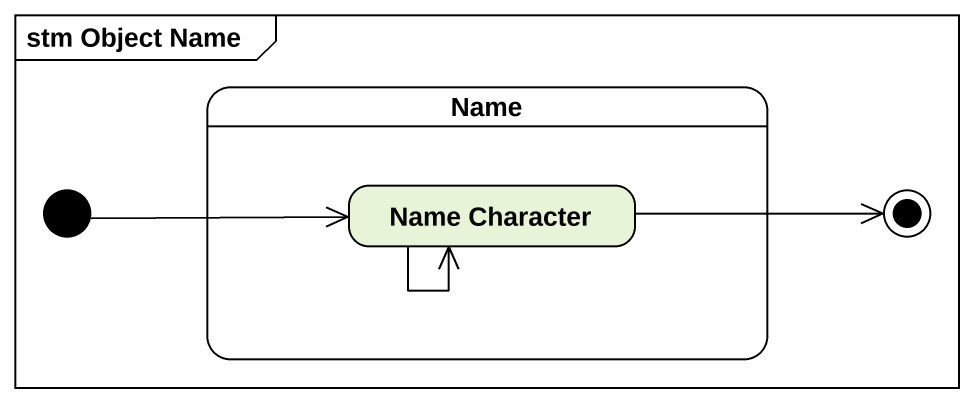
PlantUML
@startuml
mainframe stm Object Name
hide empty description
state Name {
  state "Name Character" as Name_Character
}
state initial1 <<start>>
state final1 <<end>>
initial1 -right-> Name_Character
Name_Character --> Name_Character
Name_Character -right-> final1
@enduml
